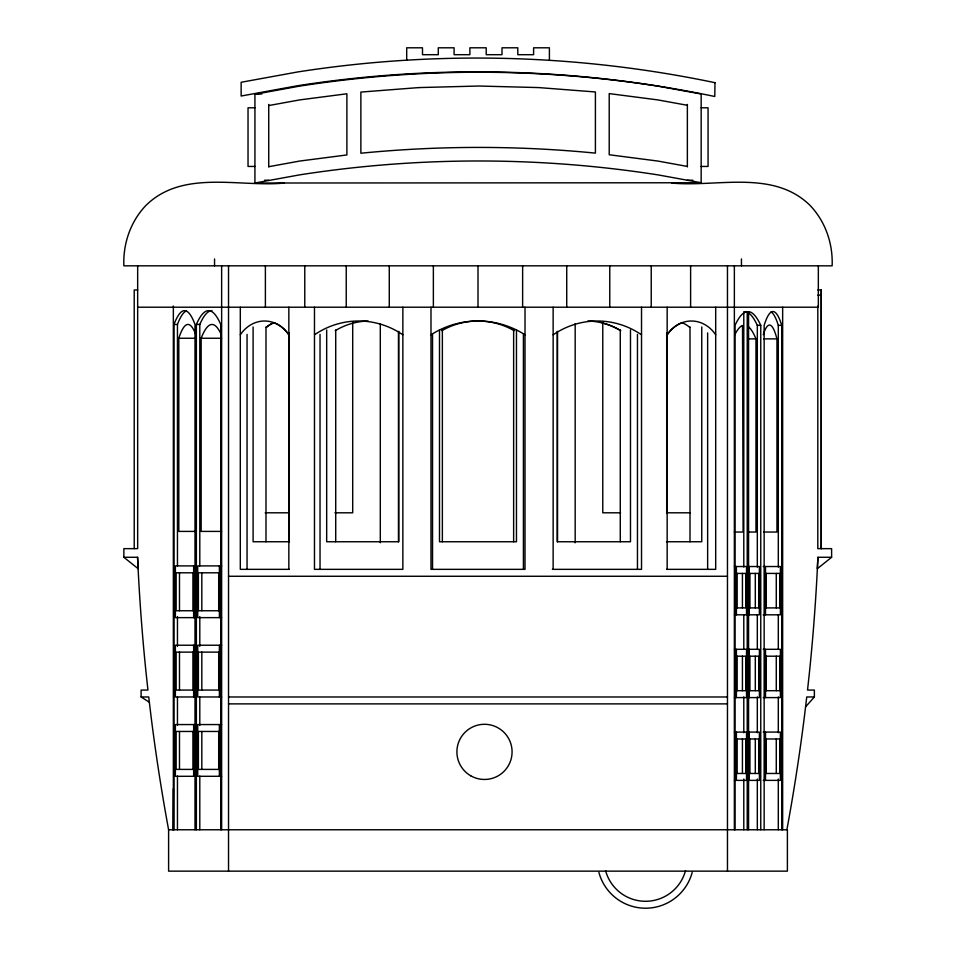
<?xml version="1.0" encoding="UTF-8"?>
<svg xmlns="http://www.w3.org/2000/svg" width="956" height="956" viewBox="0 0 956 956"><rect width="100%" height="100%" fill="white"/><g stroke="black" fill="none" stroke-linecap="round" stroke-linejoin="round"><path stroke-width="1.43" d="M821.264 289.967L821.252 548.648L821.264 289.967L817.81 289.967M173.156 830.119L173.347 788.724M831.612 557.276L817.906 557.276L817.332 568.701L831.612 557.276L831.612 548.648L817.81 548.648L817.81 306.016M805.561 706.866L814.369 696.972L814.369 690.065L807.533 690.065L809.553 671.315A1984.68 1984.68 0 0 0 817.906 557.276M254.929 94.274L299.634 86.112A1162.783 1162.783 0 0 1 657.883 86.112L701.166 94.011L701.166 182.751L259.411 183.014M268.732 105.554L299.634 99.914L346.885 93.784L346.885 154.944L299.634 161.062L268.732 166.703M261.825 94.011L254.929 94.011L254.929 183.014L299.634 174.864A1162.783 1162.783 0 0 1 657.883 174.864L701.166 182.751M254.929 107.801L248.034 107.801L248.034 166.44L254.929 166.44M701.166 107.801L708.061 107.801L708.061 166.44L701.166 166.44M264.585 180.242L268.732 180.242M687.364 180.242L692.885 180.242M284.422 183.05C238.976 187.376 182.907 169.26 146.089 205.265C130.566 221.422 122.977 243.577 123.862 265.828L832.138 265.828C833.023 243.577 825.434 221.422 809.911 205.265C773.093 169.26 717.024 187.376 671.578 183.05M137.664 289.967L134.21 289.967L134.222 548.648M817.81 295.141L821.264 295.141M137.664 307.211L818.336 307.211L818.336 265.828M744.927 311.68L747.222 311.68L747.222 829.76M174.028 829.76L174.028 324.454L177.458 324.454A421.226 41.323 -90 0 1 186.181 311.047M196.362 829.76L196.362 324.454L199.792 324.454A565.653 55.496 -90 0 1 211.981 310.664M748.775 313.09A629.466 61.758 -90 0 1 757.319 325.351L760.761 325.351L760.761 829.76M771.002 311.943A298.356 29.277 90 0 1 778.303 325.351L781.745 325.351L781.745 829.76M195.681 531.405L178.808 531.405L178.808 338.257L194.905 338.257M221.625 531.405L201.154 531.405L201.154 338.257L221.625 338.257M748.656 338.878L755.969 338.878L755.969 532.038L748.656 532.038M763.784 338.878L776.953 338.878L776.953 532.038L763.557 532.038M265.182 512.798L288.915 512.798M334.899 512.798L352.704 512.798L352.704 322.112M620.575 512.798L602.77 512.798L602.77 322.112M666.559 512.798L690.292 512.798M734.339 532.038L743.111 532.038L742.525 325.47A505.294 49.581 90 0 0 734.853 334.684M289.489 541.753L253.101 541.753L253.101 326.976M666.511 541.753L701.752 541.753L701.752 326.976M137.664 265.828L137.664 548.648L123.862 548.648L123.862 557.276L137.568 557.276A1984.68 1984.68 0 0 0 145.921 671.315L147.941 690.065L141.106 690.065L141.106 696.972L149.363 702.254M195.944 565.904L175.378 565.904L175.378 617.636L195.944 617.636M221.661 565.904L197.713 565.904L197.713 617.636L221.661 617.636M734.411 566.526L746.54 566.526L746.54 614.816L734.411 614.816M748.715 566.526L759.399 566.526L759.399 614.816L748.715 614.816M763.211 566.526L780.383 566.526L780.383 614.816L763.211 614.816M289.345 569.346L240.303 569.346L240.303 307.211M552.365 569.346L641.524 569.346L641.524 307.211M666.607 569.346L715.697 569.346L715.697 307.211M193.59 572.799L176.059 572.799L176.059 610.741L193.59 610.741M219.235 572.799L198.394 572.799L198.394 610.741L219.235 610.741M736.574 573.421L745.871 573.421L745.871 607.908L736.574 607.908M749.432 573.421L758.729 573.421L758.729 607.908L749.432 607.908M765.445 573.421L779.714 573.421L779.714 607.908L765.445 607.908M228.532 576.265L727.468 576.265M195.944 645.228L175.378 645.228L175.378 696.972L195.944 696.972M221.661 645.228L197.713 645.228L197.713 696.972L221.661 696.972M734.411 649.303L746.54 649.303L746.54 697.593L734.411 697.593M748.715 649.303L759.399 649.303L759.399 697.593L748.715 697.593M763.211 649.303L780.383 649.303L780.383 697.593L763.211 697.593M193.59 652.123L176.059 652.123L176.059 690.065L193.59 690.065M219.235 652.123L198.394 652.123L198.394 690.065L219.235 690.065M736.574 656.198L745.871 656.198L745.871 690.698L736.574 690.698M749.432 656.198L758.729 656.198L758.729 690.698L749.432 690.698M765.445 656.198L779.714 656.198L779.714 690.698L765.445 690.698M141.106 696.972L148.718 696.972L151.096 716.761A1984.68 1984.68 0 0 0 168.603 829.76L168.603 871.143L787.397 871.143L787.397 829.76L168.603 829.76M228.532 696.984L727.468 696.984M814.369 696.972L806.745 696.972L804.378 716.761A1984.68 1984.68 0 0 1 786.872 829.76M228.532 703.879L727.468 703.879M195.944 724.564L175.378 724.564L175.378 776.296L195.944 776.296M221.661 724.564L197.713 724.564L197.713 776.296L221.661 776.296M193.59 731.46L176.059 731.46L176.059 769.401L193.59 769.401M219.235 731.46L198.394 731.46L198.394 769.401L219.235 769.401M734.411 732.081L746.54 732.081L746.54 780.371L734.411 780.371M748.715 732.081L759.399 732.081L759.399 780.371L748.715 780.371M763.211 732.081L780.383 732.081L780.383 780.371L763.211 780.371M736.574 738.976L745.871 738.976L745.871 773.476L736.574 773.476M749.432 738.976L758.729 738.976L758.729 773.476L749.432 773.476M765.445 738.976L779.714 738.976L779.714 773.476L765.445 773.476M687.364 105.291L657.883 99.914L609.211 93.604L609.211 154.752L657.883 161.062L687.364 166.44M123.862 557.276L138.142 568.701L137.568 557.276M782.653 307.211L782.653 829.76M778.303 325.351L778.303 567.111M778.303 614.863L778.303 649.184M778.303 696.948L778.303 732.762M778.303 779.02L778.303 829.76M776.272 573.421L776.272 607.908M776.272 656.198L776.272 690.698M776.272 738.976L776.272 773.476M766.174 573.421L766.174 607.908M766.174 656.198L766.174 690.698M766.174 738.976L766.174 773.476M765.493 566.526L765.493 614.816M765.493 649.303L765.493 697.593M765.493 732.081L765.493 780.371M764.143 829.76L764.143 325.351A298.356 29.277 -90 0 1 781.745 325.351M757.319 325.351L757.319 567.111M757.319 614.863L757.319 649.184M757.319 696.948L757.319 732.762M757.319 779.02L757.319 829.76M755.3 573.421L755.3 607.908M755.3 656.198L755.3 690.698M755.3 738.976L755.3 773.476M749.934 573.421L749.934 607.908M749.934 656.198L749.934 690.698M749.934 738.976L749.934 773.476M749.253 566.526L749.253 614.816M749.253 649.303L749.253 697.593M749.253 732.081L749.253 780.371M748.572 311.68L748.572 829.76M743.792 311.68L743.792 566.992M743.792 614.768L743.792 649.1M743.792 696.876L743.792 732.714M743.792 778.997L743.792 829.76M742.43 573.421L742.43 607.908M742.43 656.198L742.43 690.698M742.43 738.976L742.43 773.476M741.45 258.933L741.45 265.828M737.064 573.421L737.064 607.908M737.064 656.198L737.064 690.698M737.064 738.976L737.064 773.476M736.395 566.526L736.395 614.816M736.395 649.303L736.395 697.593M736.395 732.081L736.395 780.371M735.033 829.76L735.033 325.351A629.466 61.758 90 0 1 745.74 311.943L750.054 311.943A629.466 61.758 90 0 1 760.761 325.351M734.363 265.828L734.363 829.76M727.468 265.828L727.468 871.143M707.643 332.903L707.643 569.346M690.614 265.828L690.614 307.211M690.005 326.976L690.005 541.753M687.364 104.419L687.364 166.858M667.157 307.211L667.157 569.346M666.834 332.939L666.834 513.42M651.227 265.828L651.227 307.211M637.461 334.397L637.461 569.346M630.482 329.963L630.482 541.753L557.217 541.753L557.217 331.457M620.277 329.963L620.277 541.753M609.761 265.828L609.761 307.211M575.177 323.618L575.177 542.757M566.729 265.828L566.729 307.211M557.539 331.457L557.539 541.753M553.142 307.211L553.142 569.346M549.401 60.216L549.401 47.8L533.603 47.8L533.603 54.695L517.805 54.695L517.805 47.8L502.008 47.8L502.008 54.695L486.21 54.695L486.21 47.8L469.886 47.8L469.886 54.695L454.088 54.695L454.088 47.8L438.29 47.8L438.29 54.695L422.492 54.695L422.492 47.8L406.694 47.8L406.694 60.216M525.011 307.211L525.011 569.346L430.989 569.346L430.989 307.211M523.41 334.397L523.41 569.346M522.633 265.828L522.633 307.211M516.467 329.963L516.467 541.753L439.497 541.753L439.497 329.963M513.635 329.963L513.635 541.753M478 265.828L478 307.211M442.365 329.963L442.365 541.753M433.367 265.828L433.367 307.211M432.542 334.397L432.542 569.346M402.858 307.211L402.858 569.346L314.476 569.346L314.476 307.211M398.783 331.457L398.783 541.753L326.677 541.753L326.677 329.963M398.461 331.457L398.461 541.753M389.271 265.828L389.271 307.211M380.297 323.618L380.297 542.757M346.239 265.828L346.239 307.211M335.723 329.963L335.723 541.753M320.033 334.397L320.033 569.346M304.773 265.828L304.773 307.211M289.166 332.939L289.166 541.753M288.843 307.211L288.843 569.346M268.732 104.419L268.732 166.858M265.995 326.976L265.995 541.753M265.386 265.828L265.386 307.211M247.054 334.397L247.054 569.346M228.532 265.828L228.532 871.143M221.637 265.828L221.637 829.76M220.728 829.76L220.728 324.454A565.653 55.496 90 0 0 196.362 324.454M219.378 565.904L219.378 617.636M219.378 645.228L219.378 696.972M219.378 724.564L219.378 776.296M218.697 572.799L218.697 610.741M218.697 652.123L218.697 690.065M218.697 731.46L218.697 769.401M214.55 258.933L214.55 265.828M201.824 572.799L201.824 610.741M201.824 652.123L201.824 690.065M201.824 731.46L201.824 769.401M199.792 324.454L199.792 565.928M199.792 616.608L199.792 646.423M199.792 697.103L199.792 725.425M199.792 776.105L199.792 829.76M195.012 829.76L195.012 324.454A421.226 41.323 -90 0 0 174.028 324.454M193.65 565.904L193.65 617.636M193.65 645.228L193.65 696.972M193.65 724.564L193.65 776.296M192.981 572.799L192.981 610.741M192.981 652.123L192.981 690.065M192.981 731.46L192.981 769.401M179.489 572.799L179.489 610.741M179.489 652.123L179.489 690.065M179.489 731.46L179.489 769.401M177.458 324.454L177.458 565.928M177.458 616.608L177.458 646.423M177.458 697.103L177.458 725.425M177.458 776.105L177.458 829.76M173.347 306.051L173.347 829.76M763.258 334.696A215.566 21.151 90 0 1 776.953 338.878M748.333 326.629A505.294 49.581 90 0 1 755.969 338.878M201.154 338.257A448.388 44 90 0 1 221.027 334.062M178.808 338.257A321.204 31.512 -90 0 1 195.598 334.062M602.101 322.925A70.708 68.031 90 0 1 620.755 330.692A70.708 68.031 -90 0 0 587.832 321.025M682.261 322.638A36.292 30.927 90 0 0 667.157 334.803A36.292 30.927 -90 0 1 715.697 334.803M314.476 334.803A84.331 80.627 -90 0 1 402.858 334.803M681.927 322.662A31.5 27.485 90 0 1 689.778 327.418M273.739 322.638A36.292 30.927 90 0 1 288.843 334.803A36.292 30.927 -90 0 0 240.303 334.803M553.142 334.803A84.331 80.627 90 0 1 641.524 334.803M335.245 330.692A70.708 68.031 -90 0 1 368.168 321.025M441.839 330.692A72.405 72.405 0 0 1 514.161 330.692M430.989 334.803A86.972 86.972 0 0 1 525.011 334.803M692.192 872.41A48.29 48.29 0 0 1 598.898 872.41M685.524 870.629A41.395 41.395 0 0 1 605.566 870.629M714.98 82.694L714.777 96.496A1162.783 1162.783 0 0 0 297.567 85.741L241.139 96.03L241.139 82.276L297.77 71.939A1162.783 1162.783 0 0 1 714.98 82.694M418.848 87.582L360.866 92.075L360.866 153.223C438.828 145.551 517.459 145.455 595.409 153.127L595.409 91.967L538.682 87.582L478.765 86.028L418.848 87.582M274.073 322.662A31.5 27.485 90 0 0 266.222 327.418A31.5 27.485 -90 0 1 274.073 322.662M470.699 775.77A27.593 27.593 0 0 0 512.081 751.882A27.593 27.593 0 0 0 470.699 727.982A27.593 27.593 0 0 0 470.699 775.77"/></g></svg>
